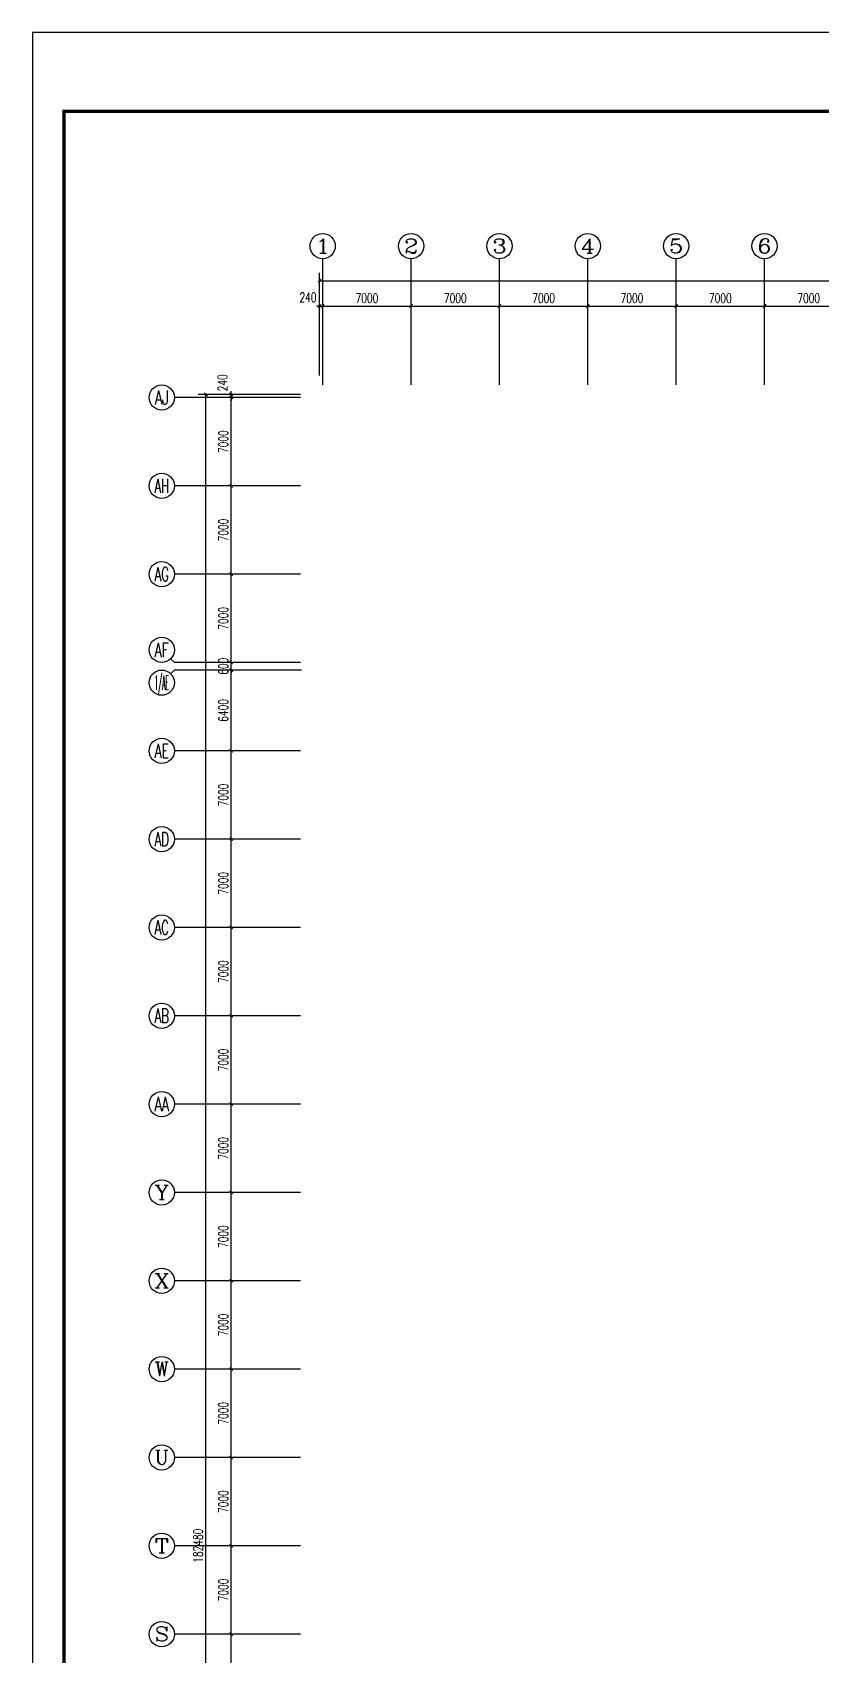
# Model space of a CAD drawing. Extents: x -4407041 to 173436, y -470270 to -29437.
# Drawn here: x 24935 to 87439, y -158066 to -29437 of the extents above; entities that cross this region are included whole.
import ezdxf
from ezdxf.enums import TextEntityAlignment as Align

# ---------------------------------------------------------------- set-up
doc = ezdxf.new("R2010")
doc.units = 0
doc.header["$LTSCALE"] = 1000
doc.header["$MEASUREMENT"] = 0
for name, color, linetype in [('AXIS', 3, 'Continuous'), ('AXIS_TEXT', 7, 'Continuous'), ('PUB_TITLE', 4, 'Continuous')]:
    doc.layers.add(name, color=color, linetype=linetype)
doc.styles.add('_TCH_AXIS', font='COMPLEX', dxfattribs={"bigfont": 'GBCBIG'})
doc.styles.add('_TCH_DIM_T3', font='SIMPLEX', dxfattribs={"width": 0.705882, "bigfont": 'GBCBIG'})
doc.styles.add('COMPLEX', font='COMPLEX')
doc.dimstyles.new('_TCH_ARCH&&250', dxfattribs={"dimtxt": 743.75, "dimasz": 250, "dimexe": 625, "dimexo": 750, "dimgap": 250, "dimtad": 1, "dimdec": 0, "dimzin": 0, "dimdsep": 46, "dimtxsty": '_TCH_DIM_T3', "dimblk": 'ARCHTICK', "dimcen": 0.09, "dimclrt": 7, "dimazin": 2, "dimtfac": 1, "dimtdec": 0, "dimtix": 1, "dimtmove": 2, "dimatfit": 3, "dimfxl": 0, "dimtolj": 1, "dimtzin": 0, "dimarcsym": 0})

# ---------------------------------------------------------------- blocks, each defined once
blk = doc.blocks.new('_ArchTick')
at = {"color": 0, "linetype": 'ByBlock', "const_width": 0.4}
blk.add_lwpolyline([(-0.5, -0.5), (0.5, 0.5)], dxfattribs=at)
blk = doc.blocks.new('*D85')
at = {"layer": 'AXIS', "color": 0, "lineweight": -2}
for p, q in [((47684, -51116), (47434, -51116)), ((47684, -56616), (47684, -50491)), ((47684, -51116), (47924, -51116)), ((47924, -56616), (47924, -50491)), ((47924, -51116), (48174, -51116))]:
    blk.add_line(p, q, dxfattribs=at)
at = {"layer": 'Defpoints', "color": 0}
for p in [(47924, -51116), (47684, -57366), (47924, -57366)]:
    blk.add_point(p, dxfattribs=at)
at = {"layer": 'AXIS', "color": 0, "lineweight": -2, "xscale": 250, "yscale": 250, "zscale": 250}
blk.add_blockref('_ArchTick', (47684, -51116), dxfattribs=at)
at = {"layer": 'AXIS', "color": 0, "lineweight": -2, "xscale": 250, "yscale": 250, "zscale": 250, "rotation": 180}
blk.add_blockref('_ArchTick', (47924, -51116), dxfattribs=at)
at = {"layer": 'AXIS', "color": 7, "insert": (46759, -50429), "char_height": 743.8, "attachment_point": 5, "style": '_TCH_DIM_T3'}
blk.add_mtext('\\A1;240', dxfattribs=at)
blk = doc.blocks.new('*D86')
at = {"layer": 'AXIS', "color": 0, "lineweight": -2}
for p, q in [((47924, -56616), (47924, -50491)), ((47924, -51116), (54924, -51116)), ((54924, -56616), (54924, -50491))]:
    blk.add_line(p, q, dxfattribs=at)
at = {"layer": 'Defpoints', "color": 0}
for p in [(54924, -51116), (47924, -57366), (54924, -57366)]:
    blk.add_point(p, dxfattribs=at)
at = {"layer": 'AXIS', "color": 0, "lineweight": -2, "xscale": 250, "yscale": 250, "zscale": 250, "rotation": 180}
blk.add_blockref('_ArchTick', (47924, -51116), dxfattribs=at)
at = {"layer": 'AXIS', "color": 0, "lineweight": -2, "xscale": 250, "yscale": 250, "zscale": 250}
blk.add_blockref('_ArchTick', (54924, -51116), dxfattribs=at)
at = {"layer": 'AXIS', "color": 7, "insert": (51424, -50494), "char_height": 743.8, "attachment_point": 5, "style": '_TCH_DIM_T3'}
blk.add_mtext('\\A1;7000', dxfattribs=at)
blk = doc.blocks.new('*D87')
at = {"layer": 'AXIS', "color": 0, "lineweight": -2}
for p, q in [((54924, -56616), (54924, -50491)), ((54924, -51116), (61924, -51116)), ((61924, -56616), (61924, -50491))]:
    blk.add_line(p, q, dxfattribs=at)
at = {"layer": 'Defpoints', "color": 0}
for p in [(61924, -51116), (54924, -57366), (61924, -57366)]:
    blk.add_point(p, dxfattribs=at)
at = {"layer": 'AXIS', "color": 0, "lineweight": -2, "xscale": 250, "yscale": 250, "zscale": 250, "rotation": 180}
blk.add_blockref('_ArchTick', (54924, -51116), dxfattribs=at)
at = {"layer": 'AXIS', "color": 0, "lineweight": -2, "xscale": 250, "yscale": 250, "zscale": 250}
blk.add_blockref('_ArchTick', (61924, -51116), dxfattribs=at)
at = {"layer": 'AXIS', "color": 7, "insert": (58424, -50494), "char_height": 743.8, "attachment_point": 5, "style": '_TCH_DIM_T3'}
blk.add_mtext('\\A1;7000', dxfattribs=at)
blk = doc.blocks.new('*D88')
at = {"layer": 'AXIS', "color": 0, "lineweight": -2}
for p, q in [((61924, -56616), (61924, -50491)), ((61924, -51116), (68924, -51116)), ((68924, -56616), (68924, -50491))]:
    blk.add_line(p, q, dxfattribs=at)
at = {"layer": 'Defpoints', "color": 0}
for p in [(68924, -51116), (61924, -57366), (68924, -57366)]:
    blk.add_point(p, dxfattribs=at)
at = {"layer": 'AXIS', "color": 0, "lineweight": -2, "xscale": 250, "yscale": 250, "zscale": 250, "rotation": 180}
blk.add_blockref('_ArchTick', (61924, -51116), dxfattribs=at)
at = {"layer": 'AXIS', "color": 0, "lineweight": -2, "xscale": 250, "yscale": 250, "zscale": 250}
blk.add_blockref('_ArchTick', (68924, -51116), dxfattribs=at)
at = {"layer": 'AXIS', "color": 7, "insert": (65424, -50494), "char_height": 743.8, "attachment_point": 5, "style": '_TCH_DIM_T3'}
blk.add_mtext('\\A1;7000', dxfattribs=at)
blk = doc.blocks.new('*D89')
at = {"layer": 'AXIS', "color": 0, "lineweight": -2}
for p, q in [((68924, -56616), (68924, -50491)), ((68924, -51116), (75924, -51116)), ((75924, -56616), (75924, -50491))]:
    blk.add_line(p, q, dxfattribs=at)
at = {"layer": 'Defpoints', "color": 0}
for p in [(75924, -51116), (68924, -57366), (75924, -57366)]:
    blk.add_point(p, dxfattribs=at)
at = {"layer": 'AXIS', "color": 0, "lineweight": -2, "xscale": 250, "yscale": 250, "zscale": 250, "rotation": 180}
blk.add_blockref('_ArchTick', (68924, -51116), dxfattribs=at)
at = {"layer": 'AXIS', "color": 0, "lineweight": -2, "xscale": 250, "yscale": 250, "zscale": 250}
blk.add_blockref('_ArchTick', (75924, -51116), dxfattribs=at)
at = {"layer": 'AXIS', "color": 7, "insert": (72424, -50494), "char_height": 743.8, "attachment_point": 5, "style": '_TCH_DIM_T3'}
blk.add_mtext('\\A1;7000', dxfattribs=at)
blk = doc.blocks.new('*D90')
at = {"layer": 'AXIS', "color": 0, "lineweight": -2}
for p, q in [((75924, -56616), (75924, -50491)), ((75924, -51116), (82924, -51116)), ((82924, -56616), (82924, -50491))]:
    blk.add_line(p, q, dxfattribs=at)
at = {"layer": 'Defpoints', "color": 0}
for p in [(82924, -51116), (75924, -57366), (82924, -57366)]:
    blk.add_point(p, dxfattribs=at)
at = {"layer": 'AXIS', "color": 0, "lineweight": -2, "xscale": 250, "yscale": 250, "zscale": 250, "rotation": 180}
blk.add_blockref('_ArchTick', (75924, -51116), dxfattribs=at)
at = {"layer": 'AXIS', "color": 0, "lineweight": -2, "xscale": 250, "yscale": 250, "zscale": 250}
blk.add_blockref('_ArchTick', (82924, -51116), dxfattribs=at)
at = {"layer": 'AXIS', "color": 7, "insert": (79424, -50494), "char_height": 743.8, "attachment_point": 5, "style": '_TCH_DIM_T3'}
blk.add_mtext('\\A1;7000', dxfattribs=at)
blk = doc.blocks.new('*D91')
at = {"layer": 'AXIS', "color": 0, "lineweight": -2}
for p, q in [((82924, -56616), (82924, -50491)), ((82924, -51116), (89924, -51116)), ((89924, -56616), (89924, -50491))]:
    blk.add_line(p, q, dxfattribs=at)
at = {"layer": 'Defpoints', "color": 0}
for p in [(89924, -51116), (82924, -57366), (89924, -57366)]:
    blk.add_point(p, dxfattribs=at)
at = {"layer": 'AXIS', "color": 0, "lineweight": -2, "xscale": 250, "yscale": 250, "zscale": 250, "rotation": 180}
blk.add_blockref('_ArchTick', (82924, -51116), dxfattribs=at)
at = {"layer": 'AXIS', "color": 0, "lineweight": -2, "xscale": 250, "yscale": 250, "zscale": 250}
blk.add_blockref('_ArchTick', (89924, -51116), dxfattribs=at)
at = {"layer": 'AXIS', "color": 7, "insert": (86424, -50494), "char_height": 743.8, "attachment_point": 5, "style": '_TCH_DIM_T3'}
blk.add_mtext('\\A1;7000', dxfattribs=at)
blk = doc.blocks.new('*D102')
at = {"layer": 'AXIS', "color": 0, "lineweight": -2}
for p, q in [((47684, -56616), (47684, -48491)), ((153664, -56616), (153664, -48491)), ((47684, -49116), (153664, -49116))]:
    blk.add_line(p, q, dxfattribs=at)
at = {"layer": 'Defpoints', "color": 0}
for p in [(153664, -49116), (47684, -57366), (153664, -57366)]:
    blk.add_point(p, dxfattribs=at)
at = {"layer": 'AXIS', "color": 0, "lineweight": -2, "xscale": 250, "yscale": 250, "zscale": 250, "rotation": 180}
blk.add_blockref('_ArchTick', (47684, -49116), dxfattribs=at)
at = {"layer": 'AXIS', "color": 0, "lineweight": -2, "xscale": 250, "yscale": 250, "zscale": 250}
blk.add_blockref('_ArchTick', (153664, -49116), dxfattribs=at)
at = {"layer": 'AXIS', "color": 7, "insert": (100674, -48494), "char_height": 743.8, "attachment_point": 5, "style": '_TCH_DIM_T3'}
blk.add_mtext('\\A1;105980', dxfattribs=at)
blk = doc.blocks.new('*D164')
at = {"layer": 'AXIS', "color": 0, "lineweight": -2}
for p, q in [((46174, -156366), (40049, -156366)), ((40674, -163366), (40674, -156366)), ((46174, -163366), (40049, -163366))]:
    blk.add_line(p, q, dxfattribs=at)
at = {"layer": 'Defpoints', "color": 0}
for p in [(40674, -156366), (46924, -156366), (46924, -163366)]:
    blk.add_point(p, dxfattribs=at)
at = {"layer": 'AXIS', "color": 0, "lineweight": -2, "xscale": 250, "yscale": 250, "zscale": 250}
for p, rotation in [((40674, -156366), 90), ((40674, -163366), 270)]:
    blk.add_blockref('_ArchTick', p, dxfattribs=dict(at, rotation=rotation))
at = {"layer": 'AXIS', "color": 7, "insert": (40052, -159866), "char_height": 743.8, "attachment_point": 5, "rotation": 90, "style": '_TCH_DIM_T3'}
blk.add_mtext('\\A1;7000', dxfattribs=at)
blk = doc.blocks.new('*D165')
at = {"layer": 'AXIS', "color": 0, "lineweight": -2}
for p, q in [((46174, -149366), (40049, -149366)), ((40674, -156366), (40674, -149366)), ((46174, -156366), (40049, -156366))]:
    blk.add_line(p, q, dxfattribs=at)
at = {"layer": 'Defpoints', "color": 0}
for p in [(40674, -149366), (46924, -149366), (46924, -156366)]:
    blk.add_point(p, dxfattribs=at)
at = {"layer": 'AXIS', "color": 0, "lineweight": -2, "xscale": 250, "yscale": 250, "zscale": 250}
for p, rotation in [((40674, -149366), 90), ((40674, -156366), 270)]:
    blk.add_blockref('_ArchTick', p, dxfattribs=dict(at, rotation=rotation))
at = {"layer": 'AXIS', "color": 7, "insert": (40052, -152866), "char_height": 743.8, "attachment_point": 5, "rotation": 90, "style": '_TCH_DIM_T3'}
blk.add_mtext('\\A1;7000', dxfattribs=at)
blk = doc.blocks.new('*D166')
at = {"layer": 'AXIS', "color": 0, "lineweight": -2}
for p, q in [((46174, -142366), (40049, -142366)), ((40674, -149366), (40674, -142366)), ((46174, -149366), (40049, -149366))]:
    blk.add_line(p, q, dxfattribs=at)
at = {"layer": 'Defpoints', "color": 0}
for p in [(40674, -142366), (46924, -142366), (46924, -149366)]:
    blk.add_point(p, dxfattribs=at)
at = {"layer": 'AXIS', "color": 0, "lineweight": -2, "xscale": 250, "yscale": 250, "zscale": 250}
for p, rotation in [((40674, -142366), 90), ((40674, -149366), 270)]:
    blk.add_blockref('_ArchTick', p, dxfattribs=dict(at, rotation=rotation))
at = {"layer": 'AXIS', "color": 7, "insert": (40052, -145866), "char_height": 743.8, "attachment_point": 5, "rotation": 90, "style": '_TCH_DIM_T3'}
blk.add_mtext('\\A1;7000', dxfattribs=at)
blk = doc.blocks.new('*D167')
at = {"layer": 'AXIS', "color": 0, "lineweight": -2}
for p, q in [((46174, -135366), (40049, -135366)), ((40674, -142366), (40674, -135366)), ((46174, -142366), (40049, -142366))]:
    blk.add_line(p, q, dxfattribs=at)
at = {"layer": 'Defpoints', "color": 0}
for p in [(40674, -135366), (46924, -135366), (46924, -142366)]:
    blk.add_point(p, dxfattribs=at)
at = {"layer": 'AXIS', "color": 0, "lineweight": -2, "xscale": 250, "yscale": 250, "zscale": 250}
for p, rotation in [((40674, -135366), 90), ((40674, -142366), 270)]:
    blk.add_blockref('_ArchTick', p, dxfattribs=dict(at, rotation=rotation))
at = {"layer": 'AXIS', "color": 7, "insert": (40052, -138866), "char_height": 743.8, "attachment_point": 5, "rotation": 90, "style": '_TCH_DIM_T3'}
blk.add_mtext('\\A1;7000', dxfattribs=at)
blk = doc.blocks.new('*D168')
at = {"layer": 'AXIS', "color": 0, "lineweight": -2}
for p, q in [((46174, -128366), (40049, -128366)), ((40674, -135366), (40674, -128366)), ((46174, -135366), (40049, -135366))]:
    blk.add_line(p, q, dxfattribs=at)
at = {"layer": 'Defpoints', "color": 0}
for p in [(40674, -128366), (46924, -128366), (46924, -135366)]:
    blk.add_point(p, dxfattribs=at)
at = {"layer": 'AXIS', "color": 0, "lineweight": -2, "xscale": 250, "yscale": 250, "zscale": 250}
for p, rotation in [((40674, -128366), 90), ((40674, -135366), 270)]:
    blk.add_blockref('_ArchTick', p, dxfattribs=dict(at, rotation=rotation))
at = {"layer": 'AXIS', "color": 7, "insert": (40052, -131866), "char_height": 743.8, "attachment_point": 5, "rotation": 90, "style": '_TCH_DIM_T3'}
blk.add_mtext('\\A1;7000', dxfattribs=at)
blk = doc.blocks.new('*D169')
at = {"layer": 'AXIS', "color": 0, "lineweight": -2}
for p, q in [((46174, -121366), (40049, -121366)), ((40674, -128366), (40674, -121366)), ((46174, -128366), (40049, -128366))]:
    blk.add_line(p, q, dxfattribs=at)
at = {"layer": 'Defpoints', "color": 0}
for p in [(40674, -121366), (46924, -121366), (46924, -128366)]:
    blk.add_point(p, dxfattribs=at)
at = {"layer": 'AXIS', "color": 0, "lineweight": -2, "xscale": 250, "yscale": 250, "zscale": 250}
for p, rotation in [((40674, -121366), 90), ((40674, -128366), 270)]:
    blk.add_blockref('_ArchTick', p, dxfattribs=dict(at, rotation=rotation))
at = {"layer": 'AXIS', "color": 7, "insert": (40052, -124866), "char_height": 743.8, "attachment_point": 5, "rotation": 90, "style": '_TCH_DIM_T3'}
blk.add_mtext('\\A1;7000', dxfattribs=at)
blk = doc.blocks.new('*D170')
at = {"layer": 'AXIS', "color": 0, "lineweight": -2}
for p, q in [((46174, -114366), (40049, -114366)), ((40674, -121366), (40674, -114366)), ((46174, -121366), (40049, -121366))]:
    blk.add_line(p, q, dxfattribs=at)
at = {"layer": 'Defpoints', "color": 0}
for p in [(40674, -114366), (46924, -114366), (46924, -121366)]:
    blk.add_point(p, dxfattribs=at)
at = {"layer": 'AXIS', "color": 0, "lineweight": -2, "xscale": 250, "yscale": 250, "zscale": 250}
for p, rotation in [((40674, -114366), 90), ((40674, -121366), 270)]:
    blk.add_blockref('_ArchTick', p, dxfattribs=dict(at, rotation=rotation))
at = {"layer": 'AXIS', "color": 7, "insert": (40052, -117866), "char_height": 743.8, "attachment_point": 5, "rotation": 90, "style": '_TCH_DIM_T3'}
blk.add_mtext('\\A1;7000', dxfattribs=at)
blk = doc.blocks.new('*D171')
at = {"layer": 'AXIS', "color": 0, "lineweight": -2}
for p, q in [((46174, -107366), (40049, -107366)), ((40674, -114366), (40674, -107366)), ((46174, -114366), (40049, -114366))]:
    blk.add_line(p, q, dxfattribs=at)
at = {"layer": 'Defpoints', "color": 0}
for p in [(40674, -107366), (46924, -107366), (46924, -114366)]:
    blk.add_point(p, dxfattribs=at)
at = {"layer": 'AXIS', "color": 0, "lineweight": -2, "xscale": 250, "yscale": 250, "zscale": 250}
for p, rotation in [((40674, -107366), 90), ((40674, -114366), 270)]:
    blk.add_blockref('_ArchTick', p, dxfattribs=dict(at, rotation=rotation))
at = {"layer": 'AXIS', "color": 7, "insert": (40052, -110866), "char_height": 743.8, "attachment_point": 5, "rotation": 90, "style": '_TCH_DIM_T3'}
blk.add_mtext('\\A1;7000', dxfattribs=at)
blk = doc.blocks.new('*D172')
at = {"layer": 'AXIS', "color": 0, "lineweight": -2}
for p, q in [((46174, -100366), (40049, -100366)), ((40674, -107366), (40674, -100366)), ((46174, -107366), (40049, -107366))]:
    blk.add_line(p, q, dxfattribs=at)
at = {"layer": 'Defpoints', "color": 0}
for p in [(40674, -100366), (46924, -100366), (46924, -107366)]:
    blk.add_point(p, dxfattribs=at)
at = {"layer": 'AXIS', "color": 0, "lineweight": -2, "xscale": 250, "yscale": 250, "zscale": 250}
for p, rotation in [((40674, -100366), 90), ((40674, -107366), 270)]:
    blk.add_blockref('_ArchTick', p, dxfattribs=dict(at, rotation=rotation))
at = {"layer": 'AXIS', "color": 7, "insert": (40052, -103866), "char_height": 743.8, "attachment_point": 5, "rotation": 90, "style": '_TCH_DIM_T3'}
blk.add_mtext('\\A1;7000', dxfattribs=at)
blk = doc.blocks.new('*D173')
at = {"layer": 'AXIS', "color": 0, "lineweight": -2}
for p, q in [((46174, -93366), (40049, -93366)), ((40674, -100366), (40674, -93366)), ((46174, -100366), (40049, -100366))]:
    blk.add_line(p, q, dxfattribs=at)
at = {"layer": 'Defpoints', "color": 0}
for p in [(40674, -93366), (46924, -93366), (46924, -100366)]:
    blk.add_point(p, dxfattribs=at)
at = {"layer": 'AXIS', "color": 0, "lineweight": -2, "xscale": 250, "yscale": 250, "zscale": 250}
for p, rotation in [((40674, -93366), 90), ((40674, -100366), 270)]:
    blk.add_blockref('_ArchTick', p, dxfattribs=dict(at, rotation=rotation))
at = {"layer": 'AXIS', "color": 7, "insert": (40052, -96866), "char_height": 743.8, "attachment_point": 5, "rotation": 90, "style": '_TCH_DIM_T3'}
blk.add_mtext('\\A1;7000', dxfattribs=at)
blk = doc.blocks.new('*D174')
at = {"layer": 'AXIS', "color": 0, "lineweight": -2}
for p, q in [((46174, -86366), (40049, -86366)), ((40674, -93366), (40674, -86366)), ((46174, -93366), (40049, -93366))]:
    blk.add_line(p, q, dxfattribs=at)
at = {"layer": 'Defpoints', "color": 0}
for p in [(40674, -86366), (46924, -86366), (46924, -93366)]:
    blk.add_point(p, dxfattribs=at)
at = {"layer": 'AXIS', "color": 0, "lineweight": -2, "xscale": 250, "yscale": 250, "zscale": 250}
for p, rotation in [((40674, -86366), 90), ((40674, -93366), 270)]:
    blk.add_blockref('_ArchTick', p, dxfattribs=dict(at, rotation=rotation))
at = {"layer": 'AXIS', "color": 7, "insert": (40052, -89866), "char_height": 743.8, "attachment_point": 5, "rotation": 90, "style": '_TCH_DIM_T3'}
blk.add_mtext('\\A1;7000', dxfattribs=at)
blk = doc.blocks.new('*D175')
at = {"layer": 'AXIS', "color": 0, "lineweight": -2}
for p, q in [((46174, -79966), (40049, -79966)), ((40674, -86366), (40674, -79966)), ((46174, -86366), (40049, -86366))]:
    blk.add_line(p, q, dxfattribs=at)
at = {"layer": 'Defpoints', "color": 0}
for p in [(40674, -79966), (46924, -79966), (46924, -86366)]:
    blk.add_point(p, dxfattribs=at)
at = {"layer": 'AXIS', "color": 0, "lineweight": -2, "xscale": 250, "yscale": 250, "zscale": 250}
for p, rotation in [((40674, -79966), 90), ((40674, -86366), 270)]:
    blk.add_blockref('_ArchTick', p, dxfattribs=dict(at, rotation=rotation))
at = {"layer": 'AXIS', "color": 7, "insert": (40052, -83166), "char_height": 743.8, "attachment_point": 5, "rotation": 90, "style": '_TCH_DIM_T3'}
blk.add_mtext('\\A1;6400', dxfattribs=at)
blk = doc.blocks.new('*D176')
at = {"layer": 'AXIS', "color": 0, "lineweight": -2}
for p, q in [((46174, -79366), (40049, -79366)), ((40674, -79366), (40674, -79116)), ((40674, -79966), (40674, -79366)), ((46174, -79966), (40049, -79966)), ((40674, -79966), (40674, -80216))]:
    blk.add_line(p, q, dxfattribs=at)
at = {"layer": 'Defpoints', "color": 0}
for p in [(40674, -79366), (46924, -79366), (46924, -79966)]:
    blk.add_point(p, dxfattribs=at)
at = {"layer": 'AXIS', "color": 0, "lineweight": -2, "xscale": 250, "yscale": 250, "zscale": 250}
for p, rotation in [((40674, -79366), 270), ((40674, -79966), 90)]:
    blk.add_blockref('_ArchTick', p, dxfattribs=dict(at, rotation=rotation))
at = {"layer": 'AXIS', "color": 7, "insert": (40052, -79666), "char_height": 743.8, "attachment_point": 5, "rotation": 90, "style": '_TCH_DIM_T3'}
blk.add_mtext('\\A1;600', dxfattribs=at)
blk = doc.blocks.new('*D177')
at = {"layer": 'AXIS', "color": 0, "lineweight": -2}
for p, q in [((46174, -72366), (40049, -72366)), ((40674, -79366), (40674, -72366)), ((46174, -79366), (40049, -79366))]:
    blk.add_line(p, q, dxfattribs=at)
at = {"layer": 'Defpoints', "color": 0}
for p in [(40674, -72366), (46924, -72366), (46924, -79366)]:
    blk.add_point(p, dxfattribs=at)
at = {"layer": 'AXIS', "color": 0, "lineweight": -2, "xscale": 250, "yscale": 250, "zscale": 250}
for p, rotation in [((40674, -72366), 90), ((40674, -79366), 270)]:
    blk.add_blockref('_ArchTick', p, dxfattribs=dict(at, rotation=rotation))
at = {"layer": 'AXIS', "color": 7, "insert": (40052, -75866), "char_height": 743.8, "attachment_point": 5, "rotation": 90, "style": '_TCH_DIM_T3'}
blk.add_mtext('\\A1;7000', dxfattribs=at)
blk = doc.blocks.new('*D178')
at = {"layer": 'AXIS', "color": 0, "lineweight": -2}
for p, q in [((46174, -65366), (40049, -65366)), ((40674, -72366), (40674, -65366)), ((46174, -72366), (40049, -72366))]:
    blk.add_line(p, q, dxfattribs=at)
at = {"layer": 'Defpoints', "color": 0}
for p in [(40674, -65366), (46924, -65366), (46924, -72366)]:
    blk.add_point(p, dxfattribs=at)
at = {"layer": 'AXIS', "color": 0, "lineweight": -2, "xscale": 250, "yscale": 250, "zscale": 250}
for p, rotation in [((40674, -65366), 90), ((40674, -72366), 270)]:
    blk.add_blockref('_ArchTick', p, dxfattribs=dict(at, rotation=rotation))
at = {"layer": 'AXIS', "color": 7, "insert": (40052, -68866), "char_height": 743.8, "attachment_point": 5, "rotation": 90, "style": '_TCH_DIM_T3'}
blk.add_mtext('\\A1;7000', dxfattribs=at)
blk = doc.blocks.new('*D179')
at = {"layer": 'AXIS', "color": 0, "lineweight": -2}
for p, q in [((46174, -58366), (40049, -58366)), ((40674, -65366), (40674, -58366)), ((46174, -65366), (40049, -65366))]:
    blk.add_line(p, q, dxfattribs=at)
at = {"layer": 'Defpoints', "color": 0}
for p in [(40674, -58366), (46924, -58366), (46924, -65366)]:
    blk.add_point(p, dxfattribs=at)
at = {"layer": 'AXIS', "color": 0, "lineweight": -2, "xscale": 250, "yscale": 250, "zscale": 250}
for p, rotation in [((40674, -58366), 90), ((40674, -65366), 270)]:
    blk.add_blockref('_ArchTick', p, dxfattribs=dict(at, rotation=rotation))
at = {"layer": 'AXIS', "color": 7, "insert": (40052, -61866), "char_height": 743.8, "attachment_point": 5, "rotation": 90, "style": '_TCH_DIM_T3'}
blk.add_mtext('\\A1;7000', dxfattribs=at)
blk = doc.blocks.new('*D180')
at = {"layer": 'AXIS', "color": 0, "lineweight": -2}
for p, q in [((40674, -58126), (40674, -57876)), ((46174, -58126), (40049, -58126)), ((46174, -58366), (40049, -58366)), ((40674, -58366), (40674, -58126)), ((40674, -58366), (40674, -58616))]:
    blk.add_line(p, q, dxfattribs=at)
at = {"layer": 'Defpoints', "color": 0}
for p in [(40674, -58126), (46924, -58126), (46924, -58366)]:
    blk.add_point(p, dxfattribs=at)
at = {"layer": 'AXIS', "color": 0, "lineweight": -2, "xscale": 250, "yscale": 250, "zscale": 250}
for p, rotation in [((40674, -58126), 270), ((40674, -58366), 90)]:
    blk.add_blockref('_ArchTick', p, dxfattribs=dict(at, rotation=rotation))
at = {"layer": 'AXIS', "color": 7, "insert": (39986, -57201), "char_height": 743.8, "attachment_point": 5, "rotation": 90, "style": '_TCH_DIM_T3'}
blk.add_mtext('\\A1;240', dxfattribs=at)
blk = doc.blocks.new('*D181')
at = {"layer": 'AXIS', "color": 0, "lineweight": -2}
for p, q in [((46174, -58126), (38049, -58126)), ((38674, -240606), (38674, -58126)), ((46174, -240606), (38049, -240606))]:
    blk.add_line(p, q, dxfattribs=at)
at = {"layer": 'Defpoints', "color": 0}
for p in [(38674, -58126), (46924, -58126), (46924, -240606)]:
    blk.add_point(p, dxfattribs=at)
at = {"layer": 'AXIS', "color": 0, "lineweight": -2, "xscale": 250, "yscale": 250, "zscale": 250}
for p, rotation in [((38674, -58126), 90), ((38674, -240606), 270)]:
    blk.add_blockref('_ArchTick', p, dxfattribs=dict(at, rotation=rotation))
at = {"layer": 'AXIS', "color": 7, "insert": (38052, -149366), "char_height": 743.8, "attachment_point": 5, "rotation": 90, "style": '_TCH_DIM_T3'}
blk.add_mtext('\\A1;182480', dxfattribs=at)
blk = doc.blocks.new('_AXISO')
blk.add_circle((0, 0), 0.5)
at = {"layer": 'AXIS_TEXT', "style": 'COMPLEX', "width": 1.041667}
blk.add_attdef('A', text='', height=0.56, dxfattribs=at).set_placement((-0.25, -0.28), (0.25, -0.28), align=Align.FIT)

msp = doc.modelspace()

# ---------------------------------------------------------------- linework, layer by layer
at = {"layer": 'AXIS'}
for p, q in [((47923.8, -57366.2), (47923.8, -47366.2)), ((54923.8, -57366.2), (54923.8, -47366.2)), ((61923.8, -57366.2), (61923.8, -47366.2)), ((68923.8, -57366.2), (68923.8, -47366.2)), ((75923.8, -57366.2), (75923.8, -47366.2)), ((82923.8, -57366.2), (82923.8, -47366.2)), ((46173.8, -58366.2), (36173.8, -58366.3)), ((46173.9, -65366.2), (36173.9, -65366.3)), ((46174, -72366.2), (36174, -72366.3)), ((35881.1, -79073.4), (36174, -79366.3)), ((46174, -79366.2), (36174, -79366.3)), ((35881.1, -80259.1), (36174, -79966.2)), ((46236.1, -79966.2), (36174, -79966.2)), ((46174.1, -86366.2), (36174.1, -86366.3)), ((46174.1, -93366.2), (36174.1, -93366.3)), ((46174.2, -100366.2), (36174.2, -100366.3)), ((46174.3, -107366.2), (36174.3, -107366.3)), ((46174.3, -114366.2), (36174.3, -114366.3)), ((46174.4, -121366.2), (36174.4, -121366.3)), ((46174.4, -128366.2), (36174.4, -128366.3)), ((46174.5, -135366.2), (36174.5, -135366.3)), ((46174.6, -142366.2), (36174.6, -142366.3)), ((46174.6, -149366.2), (36174.6, -149366.3)), ((46174.7, -156366.2), (36174.7, -156366.3))]:
    msp.add_line(p, q, dxfattribs=at)
at = {"layer": 'PUB_TITLE'}
msp.add_lwpolyline([(24935.5, -29436.9), (24935.5, -292186.9), (173435.5, -292186.9), (173435.5, -29436.9)], close=True, dxfattribs=at)
at = {"layer": 'PUB_TITLE', "const_width": 250}
msp.add_lwpolyline([(27435.5, -35686.9), (27435.5, -289686.9), (170935.5, -289686.9), (170935.5, -35686.9)], close=True, dxfattribs=at)

# ---------------------------------------------------------------- block references
at = {"layer": 'AXIS'}
ref = msp.add_blockref('_AXISO', (47923.8, -46366.2), dxfattribs=dict(at, xscale=2000, yscale=2000, zscale=2000))
ref.add_attrib('A', '1', dxfattribs={"layer": 'AXIS_TEXT', "height": 1131.4, "style": '_TCH_AXIS', "width": 2.333333}).set_placement((47358.2, -46931.9), (48489.5, -46931.9), align=Align.FIT)
ref = msp.add_blockref('_AXISO', (54923.8, -46366.2), dxfattribs=dict(at, xscale=2000, yscale=2000, zscale=2000))
ref.add_attrib('A', '2', dxfattribs={"layer": 'AXIS_TEXT', "height": 1131.4, "style": '_TCH_AXIS', "width": 1.5}).set_placement((54358.2, -46931.9), (55489.5, -46931.9), align=Align.FIT)
ref = msp.add_blockref('_AXISO', (61923.8, -46366.2), dxfattribs=dict(at, xscale=2000, yscale=2000, zscale=2000))
ref.add_attrib('A', '3', dxfattribs={"layer": 'AXIS_TEXT', "height": 1131.4, "style": '_TCH_AXIS', "width": 1.5}).set_placement((61358.2, -46931.9), (62489.5, -46931.9), align=Align.FIT)
ref = msp.add_blockref('_AXISO', (68923.8, -46366.2), dxfattribs=dict(at, xscale=2000, yscale=2000, zscale=2000))
ref.add_attrib('A', '4', dxfattribs={"layer": 'AXIS_TEXT', "height": 1131.4, "style": '_TCH_AXIS', "width": 1.3125}).set_placement((68358.2, -46931.9), (69489.5, -46931.9), align=Align.FIT)
ref = msp.add_blockref('_AXISO', (75923.8, -46366.2), dxfattribs=dict(at, xscale=2000, yscale=2000, zscale=2000))
ref.add_attrib('A', '5', dxfattribs={"layer": 'AXIS_TEXT', "height": 1131.4, "style": '_TCH_AXIS', "width": 1.5}).set_placement((75358.2, -46931.9), (76489.5, -46931.9), align=Align.FIT)
ref = msp.add_blockref('_AXISO', (82923.8, -46366.2), dxfattribs=dict(at, xscale=2000, yscale=2000, zscale=2000))
ref.add_attrib('A', '6', dxfattribs={"layer": 'AXIS_TEXT', "height": 1131.4, "style": '_TCH_AXIS', "width": 1.5}).set_placement((82358.2, -46931.9), (83489.5, -46931.9), align=Align.FIT)
ref = msp.add_blockref('_AXISO', (35173.8, -58366.3), dxfattribs=dict(at, xscale=2000, yscale=2000, zscale=2000))
ref.add_attrib('A', 'AJ', dxfattribs={"layer": 'AXIS_TEXT', "height": 1131.37, "style": '_TCH_AXIS', "width": 0.65625}).set_placement((34608.2, -58932), (35739.5, -58932), align=Align.FIT)
ref = msp.add_blockref('_AXISO', (35173.9, -65366.3), dxfattribs=dict(at, xscale=2000, yscale=2000, zscale=2000))
ref.add_attrib('A', 'AH', dxfattribs={"layer": 'AXIS_TEXT', "height": 1131.37, "style": '_TCH_AXIS', "width": 0.512195}).set_placement((34608.2, -65932), (35739.6, -65932), align=Align.FIT)
ref = msp.add_blockref('_AXISO', (35174, -72366.3), dxfattribs=dict(at, xscale=2000, yscale=2000, zscale=2000))
ref.add_attrib('A', 'AG', dxfattribs={"layer": 'AXIS_TEXT', "height": 1131.37, "style": '_TCH_AXIS', "width": 0.538462}).set_placement((34608.3, -72932), (35739.6, -72932), align=Align.FIT)
ref = msp.add_blockref('_AXISO', (35174, -78366.3), dxfattribs=dict(at, xscale=2000, yscale=2000, zscale=2000))
ref.add_attrib('A', 'AF', dxfattribs={"layer": 'AXIS_TEXT', "height": 1131.37, "style": '_TCH_AXIS', "width": 0.567568}).set_placement((34608.3, -78932), (35739.7, -78932), align=Align.FIT)
ref = msp.add_blockref('_AXISO', (35174, -80966.2), dxfattribs=dict(at, xscale=2000, yscale=2000, zscale=2000))
ref.add_attrib('A', '1/AE', dxfattribs={"layer": 'AXIS_TEXT', "height": 1131.37, "style": '_TCH_AXIS', "width": 0.283784}).set_placement((34608.3, -81531.9), (35739.7, -81531.9), align=Align.FIT)
ref = msp.add_blockref('_AXISO', (35174.1, -86366.3), dxfattribs=dict(at, xscale=2000, yscale=2000, zscale=2000))
ref.add_attrib('A', 'AE', dxfattribs={"layer": 'AXIS_TEXT', "height": 1131.37, "style": '_TCH_AXIS', "width": 0.567568}).set_placement((34608.4, -86932), (35739.8, -86932), align=Align.FIT)
ref = msp.add_blockref('_AXISO', (35174.1, -93366.3), dxfattribs=dict(at, xscale=2000, yscale=2000, zscale=2000))
ref.add_attrib('A', 'AD', dxfattribs={"layer": 'AXIS_TEXT', "height": 1131.37, "style": '_TCH_AXIS', "width": 0.552632}).set_placement((34608.5, -93932), (35739.8, -93932), align=Align.FIT)
ref = msp.add_blockref('_AXISO', (35174.2, -100366.3), dxfattribs=dict(at, xscale=2000, yscale=2000, zscale=2000))
ref.add_attrib('A', 'AC', dxfattribs={"layer": 'AXIS_TEXT', "height": 1131.37, "style": '_TCH_AXIS', "width": 0.583333}).set_placement((34608.5, -100932), (35739.9, -100932), align=Align.FIT)
ref = msp.add_blockref('_AXISO', (35174.3, -107366.3), dxfattribs=dict(at, xscale=2000, yscale=2000, zscale=2000))
ref.add_attrib('A', 'AB', dxfattribs={"layer": 'AXIS_TEXT', "height": 1131.37, "style": '_TCH_AXIS', "width": 0.552632}).set_placement((34608.6, -107932), (35739.9, -107932), align=Align.FIT)
ref = msp.add_blockref('_AXISO', (35174.3, -114366.3), dxfattribs=dict(at, xscale=2000, yscale=2000, zscale=2000))
ref.add_attrib('A', 'AA', dxfattribs={"layer": 'AXIS_TEXT', "height": 1131.37, "style": '_TCH_AXIS', "width": 0.538462}).set_placement((34608.6, -114932), (35740, -114932), align=Align.FIT)
ref = msp.add_blockref('_AXISO', (35174.4, -121366.3), dxfattribs=dict(at, xscale=2000, yscale=2000, zscale=2000))
ref.add_attrib('A', 'Y', dxfattribs={"layer": 'AXIS_TEXT', "height": 1131.4, "style": '_TCH_AXIS', "width": 1.105263}).set_placement((34608.7, -121932), (35740.1, -121932), align=Align.FIT)
ref = msp.add_blockref('_AXISO', (35174.4, -128366.3), dxfattribs=dict(at, xscale=2000, yscale=2000, zscale=2000))
ref.add_attrib('A', 'X', dxfattribs={"layer": 'AXIS_TEXT', "height": 1131.4, "style": '_TCH_AXIS', "width": 1.166667}).set_placement((34608.7, -128932), (35740.1, -128932), align=Align.FIT)
ref = msp.add_blockref('_AXISO', (35174.5, -135366.3), dxfattribs=dict(at, xscale=2000, yscale=2000, zscale=2000))
ref.add_attrib('A', 'W', dxfattribs={"layer": 'AXIS_TEXT', "height": 1131.4, "style": '_TCH_AXIS', "width": 0.954545}).set_placement((34608.8, -135932), (35740.2, -135932), align=Align.FIT)
ref = msp.add_blockref('_AXISO', (35174.6, -142366.3), dxfattribs=dict(at, xscale=2000, yscale=2000, zscale=2000))
ref.add_attrib('A', 'U', dxfattribs={"layer": 'AXIS_TEXT', "height": 1131.4, "style": '_TCH_AXIS', "width": 1.05}).set_placement((34608.9, -142932), (35740.2, -142932), align=Align.FIT)
ref = msp.add_blockref('_AXISO', (35174.6, -149366.3), dxfattribs=dict(at, xscale=2000, yscale=2000, zscale=2000))
ref.add_attrib('A', 'T', dxfattribs={"layer": 'AXIS_TEXT', "height": 1131.4, "style": '_TCH_AXIS', "width": 1.4}).set_placement((34608.9, -149932), (35740.3, -149932), align=Align.FIT)
ref = msp.add_blockref('_AXISO', (35174.7, -156366.3), dxfattribs=dict(at, xscale=2000, yscale=2000, zscale=2000))
ref.add_attrib('A', 'S', dxfattribs={"layer": 'AXIS_TEXT', "height": 1131.4, "style": '_TCH_AXIS', "width": 1.5}).set_placement((34609, -156932), (35740.4, -156932), align=Align.FIT)

# ---------------------------------------------------------------- dimensions: what is measured, and where the dimension line sits
for p1, p2, distance, picture, middle in [((47683.8, -57366.2), (153663.8, -57366.2), 8250, '*D102', (100673.8, -48494.3)), ((47923.8, -57366.2), (54923.8, -57366.2), 6250, '*D86', (51423.8, -50494.3)), ((54923.8, -57366.2), (61923.8, -57366.2), 6250, '*D87', (58423.8, -50494.3)), ((61923.8, -57366.2), (68923.8, -57366.2), 6250, '*D88', (65423.8, -50494.3)), ((68923.8, -57366.2), (75923.8, -57366.2), 6250, '*D89', (72423.8, -50494.3)), ((75923.8, -57366.2), (82923.8, -57366.2), 6250, '*D90', (79423.8, -50494.3)), ((82923.8, -57366.2), (89923.8, -57366.2), 6250, '*D91', (86423.8, -50494.3)), ((46923.8, -240606.2), (46923.8, -58126.2), 8250, '*D181', (38052, -149366.2)), ((46923.8, -65366.2), (46923.8, -58366.2), 6250, '*D179', (40052, -61866.2)), ((46923.8, -72366.2), (46923.8, -65366.2), 6250, '*D178', (40052, -68866.2)), ((46923.8, -79366.2), (46923.8, -72366.2), 6250, '*D177', (40052, -75866.2)), ((46923.8, -79966.2), (46923.8, -79366.2), 6250, '*D176', (40052, -79666.2)), ((46923.8, -86366.2), (46923.8, -79966.2), 6250, '*D175', (40052, -83166.2)), ((46923.8, -93366.2), (46923.8, -86366.2), 6250, '*D174', (40052, -89866.2)), ((46923.8, -100366.2), (46923.8, -93366.2), 6250, '*D173', (40052, -96866.2)), ((46923.8, -107366.2), (46923.8, -100366.2), 6250, '*D172', (40052, -103866.2)), ((46923.8, -114366.2), (46923.8, -107366.2), 6250, '*D171', (40052, -110866.2)), ((46923.8, -121366.2), (46923.8, -114366.2), 6250, '*D170', (40052, -117866.2)), ((46923.8, -128366.2), (46923.8, -121366.2), 6250, '*D169', (40052, -124866.2)), ((46923.8, -135366.2), (46923.8, -128366.2), 6250, '*D168', (40052, -131866.2)), ((46923.8, -142366.2), (46923.8, -135366.2), 6250, '*D167', (40052, -138866.2)), ((46923.8, -149366.2), (46923.8, -142366.2), 6250, '*D166', (40052, -145866.2)), ((46923.8, -156366.2), (46923.8, -149366.2), 6250, '*D165', (40052, -152866.2)), ((46923.8, -163366.2), (46923.8, -156366.2), 6250, '*D164', (40052, -159866.2))]:
    dim = msp.add_aligned_dim(p1=p1, p2=p2, distance=distance, dimstyle='_TCH_ARCH&&250', dxfattribs=at)
    dim.commit()
    dim.dimension.update_dxf_attribs({"geometry": picture, "text_midpoint": middle})
for base, p1, p2, angle, picture, middle in [((47923.8, -51116.2), (47683.8, -57366.2), (47923.8, -57366.2), 0, '*D85', (46758.8, -50428.7)), ((40673.8, -58126.2), (46923.8, -58366.2), (46923.8, -58126.2), 90, '*D180', (39986.3, -57201.2))]:
    dim = msp.add_linear_dim(base=base, p1=p1, p2=p2, angle=angle, dimstyle='_TCH_ARCH&&250', dxfattribs=at)
    dim.commit()
    dim.dimension.update_dxf_attribs({"geometry": picture, "text_midpoint": middle, "dimtype": 129})

doc.saveas('drawing.dxf')
